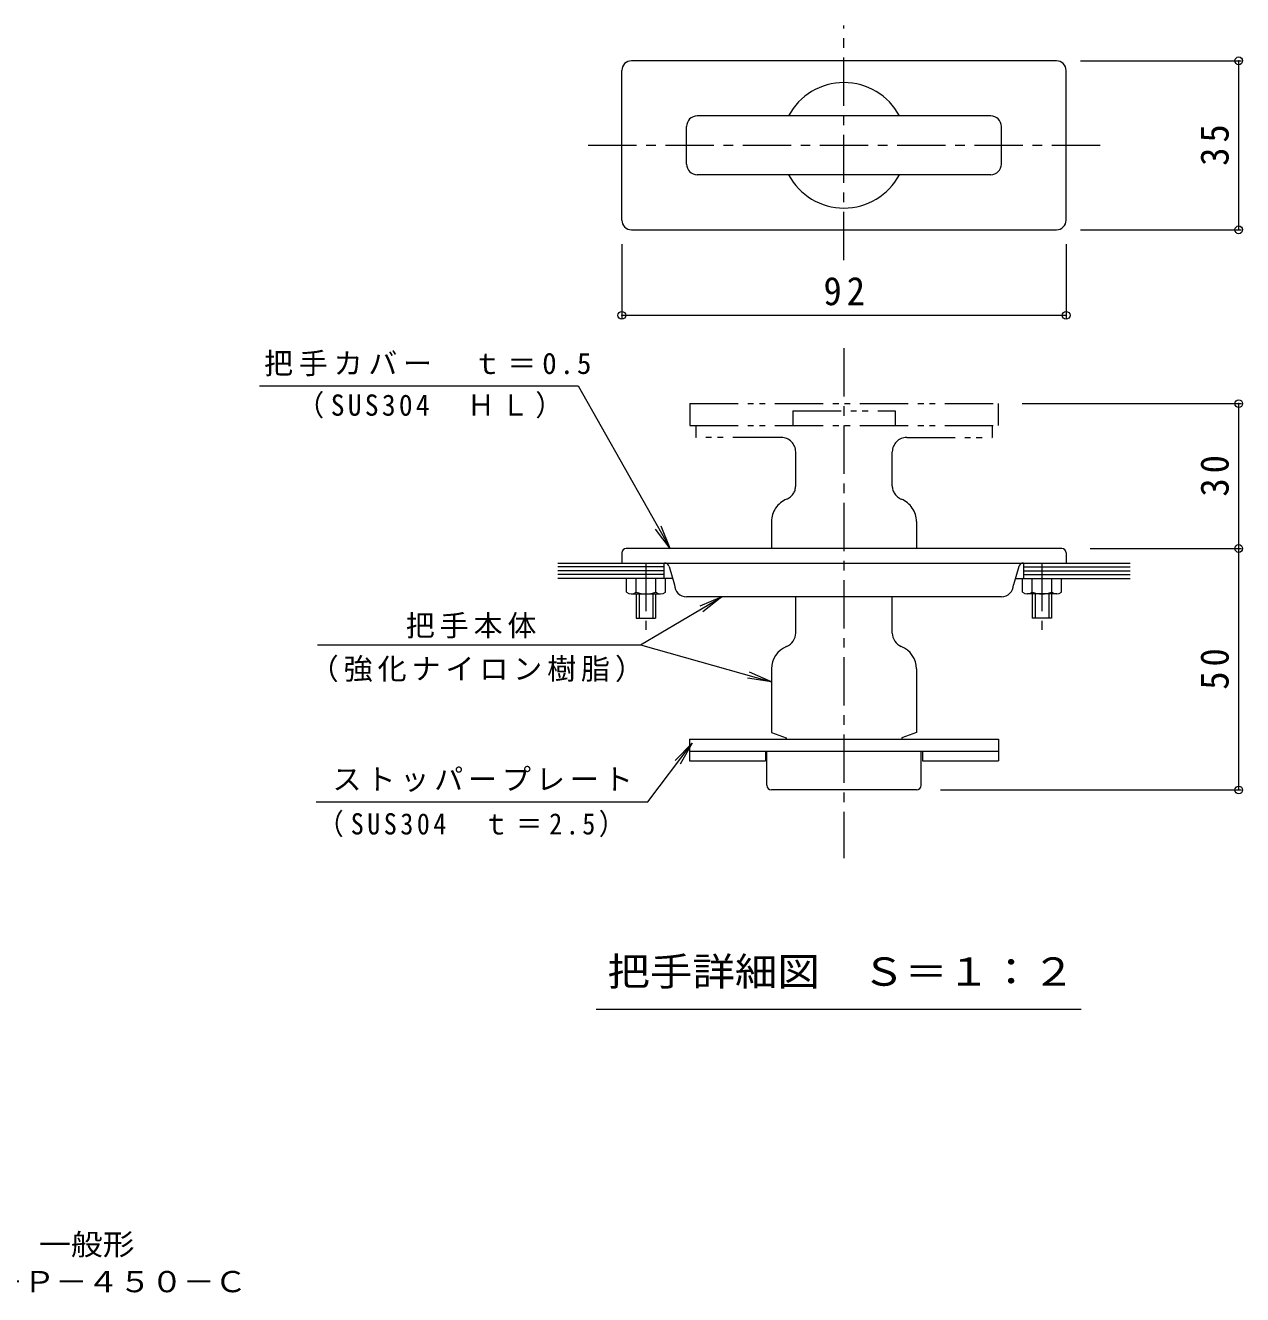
# Model space of a CAD drawing. Units: millimetres, scale not verified. Extents: x -321 to 372, y -273 to 260.
# Drawn here: x 13.9 to 265.9, y -273.3 to -10.4 of the extents above; entities that cross this region are included whole.
import ezdxf
from ezdxf.enums import TextEntityAlignment as Align

# ---------------------------------------------------------------- set-up
doc = ezdxf.new("R2010")
doc.units = ezdxf.units.MM
doc.header["$LTSCALE"] = 2
doc.header["$PDMODE"] = 32
doc.header["$PDSIZE"] = 1.6
doc.linetypes.add('CHAIN1', pattern=[8, 5, -1, 1, -1])
doc.linetypes.add('DOUBLE_CHAIN1', pattern=[8.8, 5, -1, 0.6, -0.6, 0.6, -1])
for name, color, linetype, lineweight in [('D-1', 2, 'Continuous', 9), ('D-2', 3, 'Continuous', 9), ('D-4', 7, 'Continuous', 9)]:
    doc.layers.add(name, color=color, linetype=linetype, lineweight=lineweight)
doc.layers.add('F-5_F-5ﾚｲﾔ', color=7, linetype='Continuous')
doc.styles.add('ＭＳ ゴシック', font='')
doc.styles.get('ＭＳ ゴシック').set_extended_font_data('MS Gothic')

msp = doc.modelspace()

# ---------------------------------------------------------------- linework, layer by layer
at = {"layer": 'D-1', "color": 7}
msp.add_line((232.452, -214.249), (132.093, -214.249), dxfattribs=at)
at = {"layer": 'D-2', "linetype": 'CHAIN1'}
for p, q in [((183.373, -59.059), (183.373, -10.424)), ((130.405, -35.259), (236.655, -35.259)), ((183.373, -77.289), (183.373, -182.875)), ((142.373, -121.758), (142.373, -135.585)), ((224.372, -121.758), (224.372, -135.585))]:
    msp.add_line(p, q, dxfattribs=at)
at = {"layer": 'D-2'}
for p, q in [((227.372, -17.759), (139.372, -17.759)), ((137.372, -50.759), (137.372, -19.759)), ((229.372, -50.759), (229.372, -19.759)), ((150.773, -39.159), (150.773, -31.359)), ((213.772, -29.159), (152.973, -29.159)), ((215.973, -39.159), (215.973, -31.359)), ((213.772, -41.359), (152.973, -41.359)), ((139.372, -52.759), (227.372, -52.759)), ((137.373, -119.658), (137.373, -121.758)), ((228.473, -118.758), (138.273, -118.758)), ((229.372, -119.658), (229.372, -121.758)), ((124.143, -121.758), (242.602, -121.758)), ((146.136, -122.563), (124.143, -122.563)), ((146.136, -123.36), (124.143, -123.36)), ((146.136, -124.962), (146.136, -121.758)), ((147.182, -122.481), (148.273, -126.258)), ((219.563, -122.481), (218.472, -126.258)), ((220.609, -124.962), (220.609, -121.758)), ((220.609, -122.563), (242.602, -122.563)), ((220.609, -123.36), (242.602, -123.36)), ((146.136, -124.165), (124.143, -124.165)), ((147.853, -124.962), (124.143, -124.962)), ((138.323, -127.786), (138.323, -124.962)), ((140.343, -127.786), (140.343, -124.962)), ((144.402, -127.786), (144.402, -124.962)), ((146.423, -127.786), (146.423, -124.962)), ((218.892, -124.962), (242.602, -124.962)), ((220.322, -127.786), (220.322, -124.962)), ((220.609, -124.165), (242.602, -124.165)), ((222.343, -127.786), (222.343, -124.962)), ((226.402, -127.786), (226.402, -124.962)), ((228.422, -127.786), (228.422, -124.962)), ((139.333, -128.162), (145.412, -128.162)), ((140.373, -128.162), (140.373, -133.162)), ((140.973, -128.162), (140.973, -133.162)), ((143.772, -128.162), (143.772, -133.162)), ((144.373, -128.162), (144.373, -133.162)), ((215.973, -128.758), (150.773, -128.758)), ((173.372, -136.258), (173.372, -128.758)), ((193.372, -136.258), (193.372, -128.758)), ((227.412, -128.162), (221.333, -128.162)), ((222.372, -128.162), (222.372, -133.162)), ((222.973, -128.162), (222.973, -133.162)), ((225.773, -128.162), (225.773, -133.162)), ((226.372, -128.162), (226.372, -133.162)), ((140.373, -133.162), (144.373, -133.162)), ((226.372, -133.162), (222.372, -133.162)), ((168.373, -143.658), (168.373, -156.858)), ((198.373, -143.675), (198.373, -156.858)), ((168.373, -156.858), (171.373, -157.958)), ((198.373, -156.858), (195.373, -157.958)), ((151.373, -158.258), (215.372, -158.258)), ((151.373, -158.258), (151.373, -162.759)), ((171.373, -157.958), (171.373, -158.258)), ((195.373, -157.958), (195.373, -158.258)), ((215.372, -158.258), (215.372, -162.759)), ((151.373, -160.758), (215.372, -160.758)), ((151.373, -162.759), (167.123, -162.759)), ((167.123, -160.758), (167.123, -162.759)), ((167.373, -167.758), (167.373, -160.758)), ((199.373, -167.758), (199.373, -160.758)), ((199.622, -160.758), (199.622, -162.759)), ((199.622, -162.759), (215.372, -162.759)), ((198.373, -168.758), (168.373, -168.758))]:
    msp.add_line(p, q, dxfattribs=at)
at = {"layer": 'D-2', "linetype": 'DOUBLE_CHAIN1'}
for p, q in [((151.473, -88.758), (215.273, -88.758)), ((151.473, -88.758), (151.473, -93.258)), ((215.273, -88.758), (215.273, -93.258)), ((172.773, -90.258), (193.972, -90.258)), ((172.773, -90.258), (172.773, -93.258)), ((193.972, -90.258), (193.972, -93.258)), ((151.473, -93.258), (215.273, -93.258)), ((152.672, -93.258), (152.672, -95.758)), ((214.073, -93.258), (214.073, -95.758)), ((170.373, -95.758), (152.672, -95.758)), ((196.372, -95.758), (214.073, -95.758)), ((173.373, -105.758), (173.373, -98.758)), ((193.373, -105.758), (193.373, -98.758)), ((168.373, -113.158), (168.373, -118.758)), ((198.373, -113.175), (198.373, -118.758))]:
    msp.add_line(p, q, dxfattribs=at)
at = {"layer": 'D-2'}
for centre, radius, start, end in [((139.372, -19.759), 2, 90, 180), ((227.372, -19.759), 2, 0, 90), ((183.373, -35.259), 13, 27.9843, 152.0157), ((152.973, -31.359), 2.2, 90, 180), ((213.772, -31.359), 2.2, 0, 90), ((152.973, -39.159), 2.2, 180, 270), ((213.772, -39.159), 2.2, 270, 0), ((183.373, -35.259), 13, 207.9843, 332.0157), ((139.372, -50.759), 2, 180, 270), ((227.372, -50.759), 2, 270, 0), ((138.273, -119.658), 0.9, 90, 180), ((228.473, -119.658), 0.9, 0, 90), ((146.221, -122.758), 1, 16.1012, 90), ((220.524, -122.758), 1, 90, 163.8988), ((139.333, -126.614), 1.548, 229.24547, 310.75471), ((142.373, -122.487), 5.674, 249.04448, 290.95552), ((145.412, -126.614), 1.548, 229.24486, 310.75514), ((150.773, -126.258), 2.5, 180, 270), ((215.973, -126.258), 2.5, 270, 0), ((221.333, -126.614), 1.548, 229.24486, 310.75514), ((224.372, -122.487), 5.674, 249.04448, 290.95552), ((227.412, -126.614), 1.548, 229.24529, 310.75453), ((170.373, -136.258), 3, 292.02405, 0), ((196.372, -136.258), 3, 180, 247.97595), ((173.373, -143.675), 5, 112.02434, 180), ((193.372, -143.675), 5, 0, 67.97566), ((168.373, -167.758), 1, 180, 270), ((198.373, -167.758), 1, 270, 0)]:
    msp.add_arc(centre, radius, start, end, dxfattribs=at)
at = {"layer": 'D-2', "linetype": 'DOUBLE_CHAIN1'}
for centre, radius, start, end in [((170.373, -98.758), 3, 0, 90), ((196.372, -98.758), 3, 90, 180), ((170.373, -105.758), 3, 292.02405, 0), ((196.372, -105.758), 3, 180, 247.97595), ((173.372, -113.175), 5, 112.02371, 180), ((193.373, -113.175), 5, 0, 67.97629)]:
    msp.add_arc(centre, radius, start, end, dxfattribs=at)
at = {"layer": 'D-4'}
for p, q in [((232.373, -17.759), (265.712, -17.759)), ((265.112, -52.759), (265.112, -17.759)), ((232.373, -52.759), (265.712, -52.759)), ((137.372, -55.759), (137.372, -71.06)), ((229.372, -55.759), (229.372, -71.06)), ((137.372, -70.46), (229.372, -70.46)), ((62.331, -85.048), (128.311, -85.048)), ((220.273, -88.758), (265.712, -88.758)), ((265.112, -168.758), (265.112, -88.758)), ((147.387, -118.758), (145.514, -114.123)), ((234.373, -118.758), (265.712, -118.758)), ((158.104, -128.758), (153.501, -130.712)), ((74.356, -138.7), (141.222, -138.7)), ((168.373, -146.353), (163.778, -144.38)), ((151.919, -159.081), (148.407, -162.64)), ((203.372, -168.758), (265.712, -168.758)), ((74.096, -171.227), (142.73, -171.227))]:
    msp.add_line(p, q, dxfattribs=at)
for points in [[(128.311, -85.048), (147.387, -118.758), (144.378, -114.766)], [(141.222, -138.7), (158.104, -128.758), (154.164, -131.836)], [(141.222, -138.7), (168.373, -146.353), (163.424, -145.637)], [(142.73, -171.227), (151.919, -159.081), (149.448, -163.428)]]:
    msp.add_lwpolyline(points, dxfattribs=at)
for p in [(265.112, -17.759), (265.112, -52.759), (137.372, -70.46), (229.372, -70.46), (265.112, -88.758), (265.112, -118.758), (265.112, -168.758)]:
    msp.add_point(p, dxfattribs=at)

# ---------------------------------------------------------------- texts
at = {"layer": 'D-1', "style": 'ＭＳ ゴシック', "width": 1.1}
msp.add_text('把手詳細図\u3000Ｓ＝１：２', height=5.865, dxfattribs=at).set_placement((134.384, -211.055), align=Align.BOTTOM_LEFT)
at = {"layer": 'D-4', "color": 2, "char_height": 5.865, "attachment_point": 7, "rotation": 90, "style": 'ＭＳ ゴシック'}
for s, insert in [('\\T1.27;\\W0.95;35', (263.112, -39.509)), ('\\T1.27;\\W0.95;30', (263.112, -108.008)), ('\\T1.27;\\W0.95;50', (263.112, -148.009))]:
    msp.add_mtext(s, dxfattribs=dict(at, insert=insert))
at = {"layer": 'D-4', "color": 2, "insert": (179.123, -68.46), "char_height": 5.865, "attachment_point": 7, "style": 'ＭＳ ゴシック'}
msp.add_mtext('\\T1.27;\\W0.95;92', dxfattribs=at)
at = {"layer": 'D-4', "char_height": 4.399, "attachment_point": 7, "style": 'ＭＳ ゴシック'}
for s, insert in [('\\T1.2;把手カバー\u3000ｔ＝0.5', (63.295, -83.095)), ('\\T1.24;\\W0.95;（SUS304\u3000ＨＬ）', (70.045, -91.833)), ('\\T1.17;把手本体', (92.644, -137.391)), ('\\T1.17;（強化ナイロン樹脂）', (72.765, -146.435)), ('\\T1.17;ストッパープレート', (77.471, -169.172)), ('\\T1.27;\\W0.9;（SUS304\u3000ｔ＝2.5）', (74.389, -178.549))]:
    msp.add_mtext(s, dxfattribs=dict(at, insert=insert))
at = {"layer": 'F-5_F-5ﾚｲﾔ', "style": 'ＭＳ ゴシック', "width": 1.1}
for s, p in [('フロアーハッチ\u3000張物用（適用床材：2.8mm以下）\u3000屋内用\u3000一般形', (-164.782, -266.387)), ('アルミニウム＋スチール製\u3000アルミニウム目地\u3000ＭＯＡＭ－Ｐ－４５０－Ｃ', (-164.723, -274.092))]:
    msp.add_text(s, height=4.399, dxfattribs=at).set_placement(p, align=Align.BOTTOM_LEFT)

doc.saveas('drawing.dxf')
